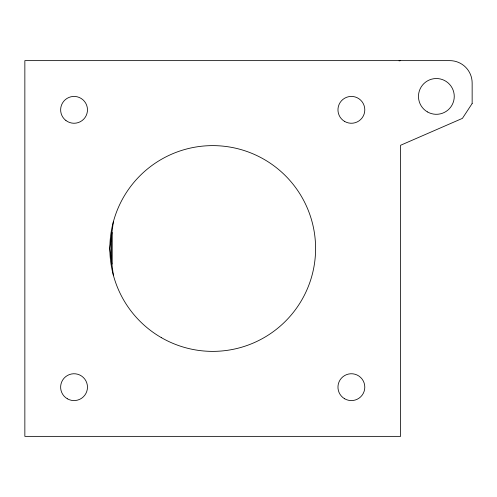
<?xml version="1.0" encoding="UTF-8"?>
<svg xmlns="http://www.w3.org/2000/svg" width="497" height="497" viewBox="0 0 497 497"><rect width="100%" height="100%" fill="white"/><g stroke="black" fill="none" stroke-linecap="round" stroke-linejoin="round"><path stroke-width="0.75" d="M111.949 232.459L111.906 264.224L111.906 232.447M113.341 221.873L109.837 248.5L113.341 275.127M399.048 60.851L400.582 60.634M472.15 103.525L462.421 118.367L400.582 145.273L400.582 436.366L24.85 436.366L24.85 60.634L449.785 60.634A22.365 22.365 0 0 1 472.15 82.999L472.15 103.525M344.669 121.461A13.419 13.419 0 0 0 364.798 109.837A13.419 13.419 0 0 0 344.669 98.213A13.419 13.419 0 0 0 344.669 121.461M161.276 337.593A102.879 102.879 0 0 0 315.595 248.5A102.879 102.879 0 0 0 161.276 159.407A102.879 102.879 0 0 0 161.276 337.593M344.669 398.787A13.419 13.419 0 0 0 364.798 387.163A13.419 13.419 0 0 0 344.669 375.539A13.419 13.419 0 0 0 344.669 398.787M65.927 120.516A13.419 13.419 0 0 0 87.366 111.539A13.419 13.419 0 0 0 68.872 97.462A13.419 13.419 0 0 0 65.927 120.516M67.344 398.787A13.419 13.419 0 0 0 87.472 387.163A13.419 13.419 0 0 0 67.344 375.539A13.419 13.419 0 0 0 67.344 398.787M427.42 111.912A17.892 17.892 0 0 0 454.258 96.418A17.892 17.892 0 0 0 427.42 80.924A17.892 17.892 0 0 0 427.42 111.912"/></g></svg>
